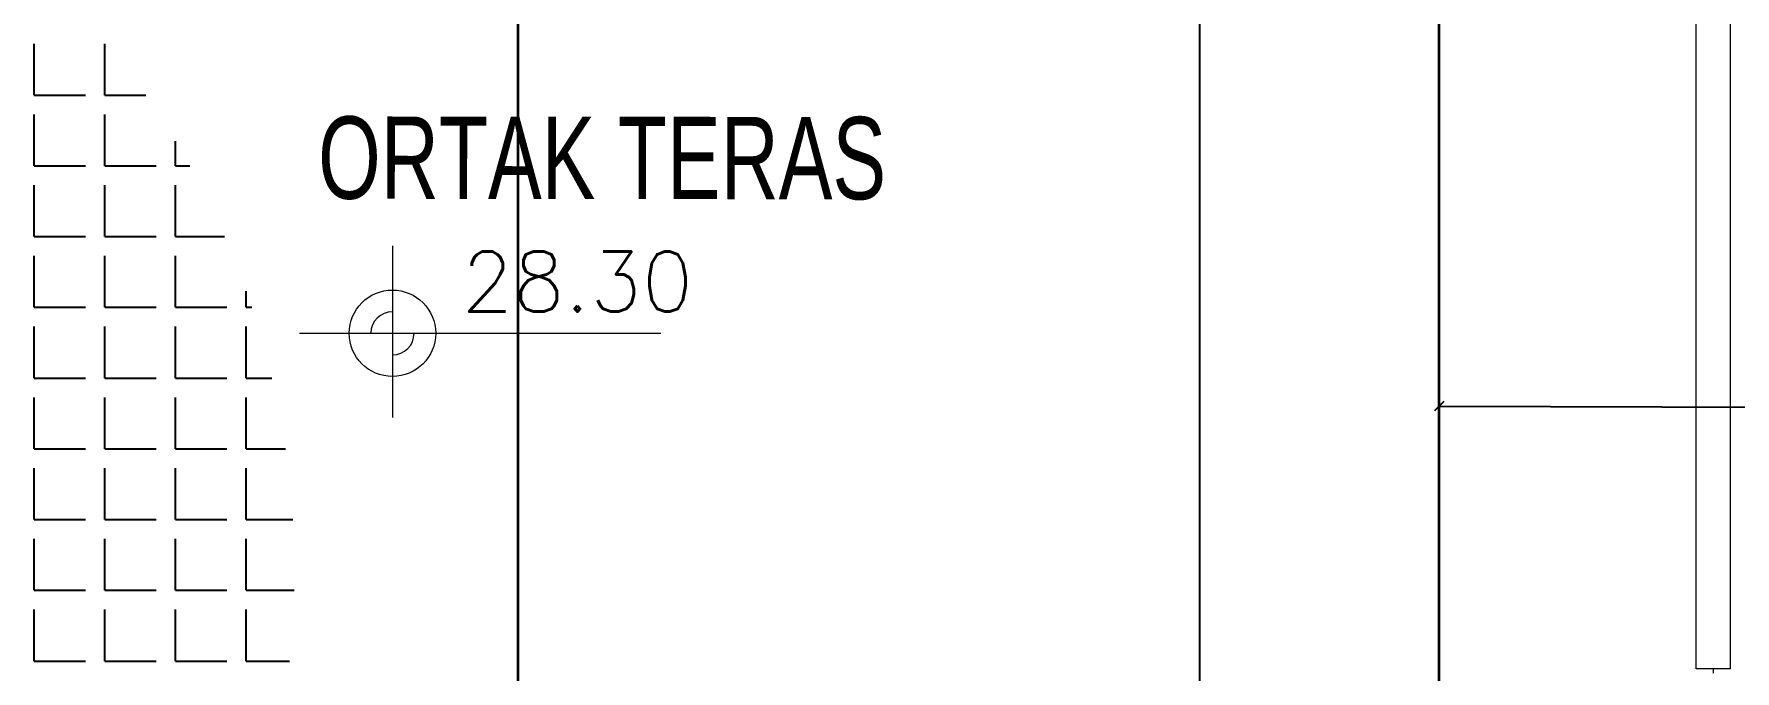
# Model space of a CAD drawing. Header units: inches. Extents: x -7543 to -822, y 102837 to 190349.
# Drawn here: x -837.18708 to -837.13749, y 102837.05665 to 102837.07522 of the extents above; entities that cross this region are included whole.
import ezdxf
from ezdxf.enums import TextEntityAlignment as Align

# ---------------------------------------------------------------- set-up
doc = ezdxf.new("R2010")
doc.units = ezdxf.units.IN
doc.header["$MEASUREMENT"] = 0
doc.linetypes.add('__ZG_T_P__9', pattern=[22, 1, -10, 1, -10])
doc.linetypes.add('ACAD_ISO03W100', pattern=[30, 12, -18])
doc.layers.get('0').update_dxf_attribs({"lineweight": 25})
doc.layers.add('BALKON', color=7, linetype='Continuous', lineweight=20, true_color=0xffaaa9)
doc.layers.add('DUVAR', color=7, linetype='Continuous', lineweight=35, true_color=0xfc4642)
for name, color, linetype, lineweight in [('ICOL', 55, 'Continuous', 25), ('TARAMA', 8, 'Continuous', 25), ('YAZI', 7, 'Continuous', 25)]:
    doc.layers.add(name, color=color, linetype=linetype, lineweight=lineweight)
doc.styles.add('İSİM', font='arial.ttf', dxfattribs={"width": 0.7, "height": 50})
doc.styles.add('ÖLÇÜ', font='simplex.shx')

msp = doc.modelspace()

# ---------------------------------------------------------------- linework, layer by layer
at = {"color": 0, "linetype": 'ByBlock', "lineweight": -2}
msp.add_line((-837.145986, 102837.064506), (-837.146257, 102837.064237), dxfattribs=at)
at = {"layer": 'BALKON'}
for p, q in [((-837.137621, 102837.056712), (-837.137621, 102837.088087)), ((-837.138621, 102837.056712), (-837.138621, 102837.087087)), ((-837.176633, 102837.069043), (-837.176633, 102837.064041)), ((-837.179345, 102837.066496), (-837.168813, 102837.066496)), ((-837.137621, 102837.056712), (-837.138621, 102837.056712)), ((-837.138121, 102837.056587), (-837.138121, 102837.056712))]:
    msp.add_line(p, q, dxfattribs=at)
msp.add_circle((-837.176633, 102837.066496), 0.00126, dxfattribs=at)
for start, end in [(90, 180), (270, 0)]:
    msp.add_arc((-837.176633, 102837.066496), 0.00063, start, end, dxfattribs=at)
at = {"layer": 'DUVAR', "linetype": '__ZG_T_P__9'}
msp.add_line((-837.146121, 102837.049087), (-837.146121, 102837.136588), dxfattribs=at)
at = {"layer": 'DUVAR', "linetype": 'ACAD_ISO03W100'}
msp.add_line((-837.172966, 102837.033291), (-837.172966, 102837.083038), dxfattribs=at)
at = {"layer": 'ICOL'}
for p, q in [((-837.153098, 102837.049103), (-837.15308, 102837.136589)), ((-837.146121, 102837.064372), (-837.048776, 102837.064028))]:
    msp.add_line(p, q, dxfattribs=at)
at = {"layer": 'ICOL', "color": 53}
msp.add_line((-837.146121, 102837.064567), (-837.146122, 102837.064162), dxfattribs=at)
at = {"layer": 'TARAMA'}
for p, q in [((-837.187082, 102837.07344), (-837.187082, 102837.07494)), ((-837.18502, 102837.07344), (-837.18502, 102837.07494)), ((-837.187082, 102837.07344), (-837.185582, 102837.07344)), ((-837.18502, 102837.07344), (-837.183827, 102837.07344)), ((-837.187082, 102837.071378), (-837.187082, 102837.072878)), ((-837.18502, 102837.071378), (-837.18502, 102837.072878)), ((-837.182957, 102837.071378), (-837.182957, 102837.072094)), ((-837.187082, 102837.071378), (-837.185582, 102837.071378)), ((-837.18502, 102837.071378), (-837.18352, 102837.071378)), ((-837.182957, 102837.071378), (-837.182544, 102837.071378)), ((-837.187082, 102837.069315), (-837.187082, 102837.070815)), ((-837.18502, 102837.069315), (-837.18502, 102837.070815)), ((-837.182957, 102837.069315), (-837.182957, 102837.070815)), ((-837.187082, 102837.069315), (-837.185582, 102837.069315)), ((-837.18502, 102837.069315), (-837.18352, 102837.069315)), ((-837.182957, 102837.069315), (-837.181525, 102837.069315)), ((-837.187082, 102837.067253), (-837.187082, 102837.068753)), ((-837.18502, 102837.067253), (-837.18502, 102837.068753)), ((-837.182957, 102837.067253), (-837.182957, 102837.068753)), ((-837.180895, 102837.067253), (-837.180895, 102837.067722)), ((-837.187082, 102837.067253), (-837.185582, 102837.067253)), ((-837.18502, 102837.067253), (-837.18352, 102837.067253)), ((-837.182957, 102837.067253), (-837.181457, 102837.067253)), ((-837.180895, 102837.067253), (-837.180734, 102837.067253)), ((-837.187082, 102837.06519), (-837.187082, 102837.06669)), ((-837.18502, 102837.06519), (-837.18502, 102837.06669)), ((-837.182957, 102837.06519), (-837.182957, 102837.06669)), ((-837.180895, 102837.06519), (-837.180895, 102837.06669)), ((-837.187082, 102837.06519), (-837.185582, 102837.06519)), ((-837.18502, 102837.06519), (-837.18352, 102837.06519)), ((-837.182957, 102837.06519), (-837.181457, 102837.06519)), ((-837.180895, 102837.06519), (-837.180148, 102837.06519)), ((-837.187082, 102837.063128), (-837.187082, 102837.064628)), ((-837.18502, 102837.063128), (-837.18502, 102837.064628)), ((-837.182957, 102837.063128), (-837.182957, 102837.064628)), ((-837.180895, 102837.063128), (-837.180895, 102837.064628)), ((-837.187082, 102837.063128), (-837.185582, 102837.063128)), ((-837.18502, 102837.063128), (-837.18352, 102837.063128)), ((-837.182957, 102837.063128), (-837.181457, 102837.063128)), ((-837.180895, 102837.063128), (-837.179753, 102837.063128)), ((-837.187082, 102837.061065), (-837.187082, 102837.062565)), ((-837.18502, 102837.061065), (-837.18502, 102837.062565)), ((-837.182957, 102837.061065), (-837.182957, 102837.062565)), ((-837.180895, 102837.061065), (-837.180895, 102837.062565)), ((-837.187082, 102837.061065), (-837.185582, 102837.061065)), ((-837.18502, 102837.061065), (-837.18352, 102837.061065)), ((-837.182957, 102837.061065), (-837.181457, 102837.061065)), ((-837.180895, 102837.061065), (-837.179539, 102837.061065)), ((-837.187082, 102837.059003), (-837.187082, 102837.060503)), ((-837.18502, 102837.059003), (-837.18502, 102837.060503)), ((-837.182957, 102837.059003), (-837.182957, 102837.060503)), ((-837.180895, 102837.059003), (-837.180895, 102837.060503)), ((-837.187082, 102837.059003), (-837.185582, 102837.059003)), ((-837.18502, 102837.059003), (-837.18352, 102837.059003)), ((-837.182957, 102837.059003), (-837.181457, 102837.059003)), ((-837.180895, 102837.059003), (-837.179501, 102837.059003)), ((-837.187082, 102837.05694), (-837.187082, 102837.05844)), ((-837.18502, 102837.05694), (-837.18502, 102837.05844)), ((-837.182957, 102837.05694), (-837.182957, 102837.05844)), ((-837.180895, 102837.05694), (-837.180895, 102837.05844)), ((-837.187082, 102837.05694), (-837.185582, 102837.05694)), ((-837.18502, 102837.05694), (-837.18352, 102837.05694)), ((-837.182957, 102837.05694), (-837.181457, 102837.05694)), ((-837.180895, 102837.05694), (-837.179638, 102837.05694))]:
    msp.add_line(p, q, dxfattribs=at)

# ---------------------------------------------------------------- texts
at = {"layer": 'BALKON', "style": 'ÖLÇÜ'}
msp.add_attdef('28.30', text='%%p0.00', height=0.00175, dxfattribs=at).set_placement((-837.171242, 102837.067128), align=Align.CENTER)
at = {"layer": 'YAZI', "style": 'İSİM', "width": 0.7}
msp.add_text('ORTAK TERAS', height=0.0024, rotation=359.9399, dxfattribs=at).set_placement((-837.178801, 102837.070419))

doc.saveas('drawing.dxf')
